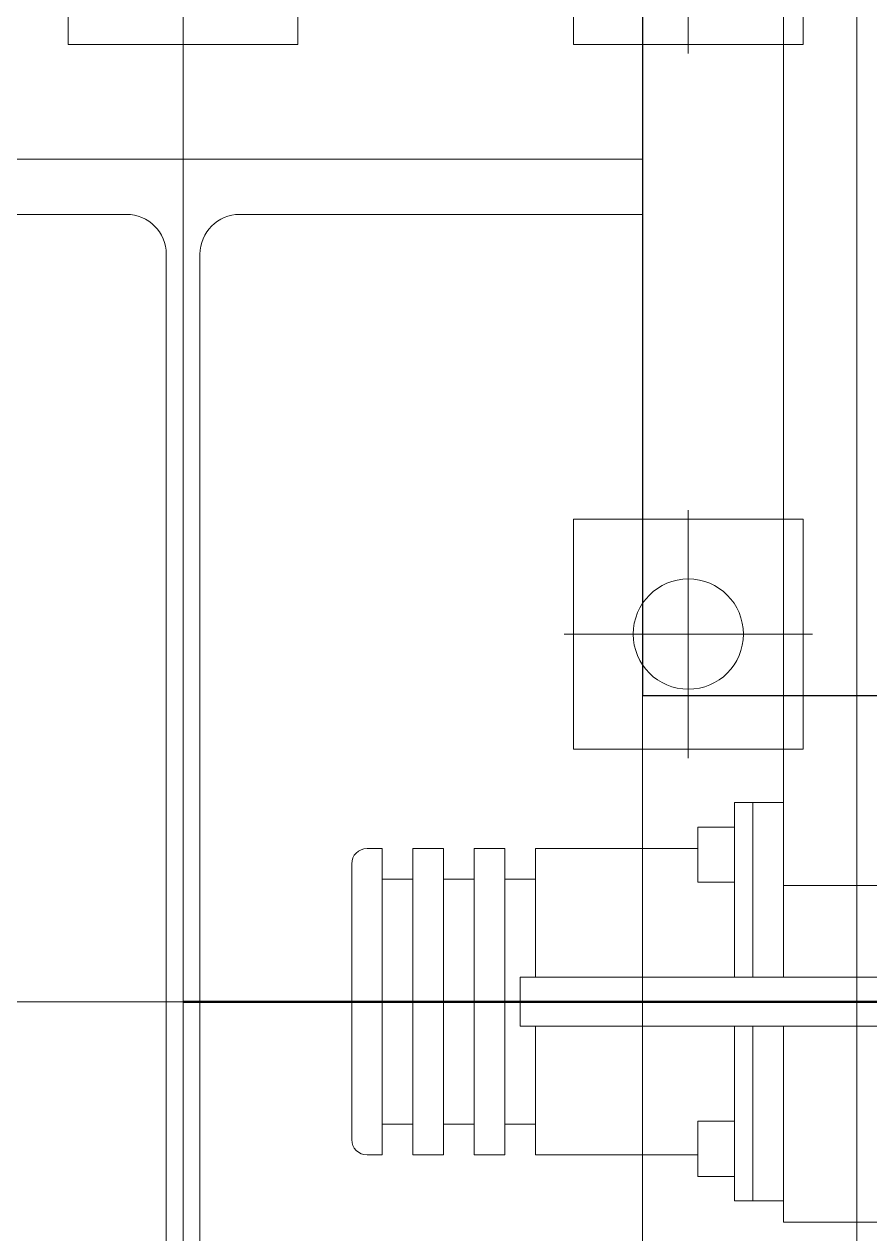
# Model space of a CAD drawing. Header units: millimetres. Extents: x 163705 to 1616509, y 81827 to 302547.
# Drawn here: x 214375.9 to 214652.1, y 142983.9 to 143378.7 of the extents above; entities that cross this region are included whole.
import ezdxf

# ---------------------------------------------------------------- set-up
doc = ezdxf.new("R2010")
doc.units = ezdxf.units.MM
doc.header["$LTSCALE"] = 10
doc.linetypes.add('CENTER2', pattern=[28.575, 19.05, -3.175, 3.175, -3.175])
for name, color, linetype, lineweight in [('1-中心线', 1, 'CENTER2', 0), ('1-护栏', 4, 'Continuous', 18), ('1-设备轮廓', 2, 'Continuous', 18), ('1-钢构', 6, 'Continuous', 0)]:
    doc.layers.add(name, color=color, linetype=linetype, lineweight=lineweight)

# ---------------------------------------------------------------- blocks, each defined once
blk = doc.blocks.new('G$CFEC4C302')
for p, q in [((220, 759.5), (220, 840.5)), ((385, 759.5), (385, 840.5)), ((220, 728), (220, 172)), ((70, 725), (220, 725)), ((370, 725), (220, 725)), ((370, 707), (370, 725)), ((201.5, 707), (70, 707)), ((238.5, 707), (370, 707)), ((214.5, 206), (214.5, 694)), ((225.5, 206), (225.5, 694)), ((385, 529.5), (385, 610.5)), ((344.5, 570), (425.5, 570))]:
    blk.add_line(p, q)
for points in [[(0, 0), (0, 900), (440, 900), (440, 0)], [(182.5, 762.5), (182.5, 837.5), (257.5, 837.5), (257.5, 762.5)], [(347.5, 762.5), (347.5, 837.5), (422.5, 837.5), (422.5, 762.5)], [(347.5, 532.5), (347.5, 607.5), (422.5, 607.5), (422.5, 532.5)]]:
    blk.add_lwpolyline(points, close=True)
blk.add_circle((385, 570), 18)
for centre, start, end in [((201.5, 694), 0, 90), ((238.5, 694), 90, 180)]:
    blk.add_arc(centre, 13, start, end)
blk = doc.blocks.new('A$C2f6614b9')
at = {"layer": '1-护栏'}
blk.add_lwpolyline([(0, 450), (17263.82, 450), (17263.82, 7650), (0, 7650)], close=True, dxfattribs=at)
at = {"layer": '1-钢构'}
blk.add_blockref('G$CFEC4C302', (14080, 0), dxfattribs=at)
blk = doc.blocks.new('G$CEDFA10A2')
for p, q in [((0, 553), (150, 553)), ((300, 553), (150, 553)), ((300, 535), (300, 553)), ((131.5, 535), (0, 535)), ((168.5, 535), (300, 535)), ((300, 535), (300, 21)), ((144.5, 34), (144.5, 522)), ((155.5, 34), (155.5, 522))]:
    blk.add_line(p, q)
for centre, start, end in [((131.5, 522), 0, 90), ((168.5, 522), 90, 180)]:
    blk.add_arc(centre, 13, start, end)
at = {"layer": '1-中心线'}
for p, q in [((150, 0), (150, 556)), ((-3, 278), (303, 278))]:
    blk.add_line(p, q, dxfattribs=at)
blk = doc.blocks.new('G$CE9C43516')
for p, q in [((241, 345), (241, 2215)), ((225, 345), (231, 345)), ((225, 345), (225, 288)), ((231, 288), (231, 345)), ((231, 345), (241, 345)), ((241, 318), (241, 345)), ((213, 319.1), (213, 336.9)), ((225, 337), (213.1, 337)), ((110, 330), (105, 330)), ((110, 330), (110, 230)), ((130, 330), (120, 330)), ((120, 330), (120, 230)), ((130, 330), (130, 230)), ((150, 330), (140, 330)), ((140, 330), (140, 230)), ((150, 330), (150, 230)), ((213, 330), (160, 330)), ((160, 330), (160, 288)), ((100, 325), (100, 235)), ((120, 320), (110, 320)), ((140, 320), (130, 320)), ((160, 320), (150, 320)), ((213.1, 319), (225, 319)), ((241, 318), (241, 288)), ((305, 318), (241, 318)), ((155, 288), (155, 272)), ((189.57, 288), (155, 288)), ((305, 288), (189.57, 288)), ((325, 280), (0, 280)), ((189.57, 272), (155, 272)), ((160, 272), (160, 230)), ((305, 272), (189.57, 272)), ((225, 272), (225, 215)), ((231, 215), (231, 272)), ((241, 272), (241, 211)), ((213, 223.1), (213, 240.9)), ((225, 241), (213.1, 241)), ((110, 240), (120, 240)), ((130, 240), (140, 240)), ((150, 240), (160, 240)), ((105, 230), (110, 230)), ((120, 230), (130, 230)), ((140, 230), (150, 230)), ((160, 230), (213, 230)), ((213.1, 223), (225, 223)), ((225, 215), (231, 215)), ((231, 215), (241, 215)), ((241, 211), (241, 208)), ((1308.5, 208), (241, 208))]:
    blk.add_line(p, q)
for centre, radius, start, end in [((213.1, 336.9), 0.1, 90, 180), ((105, 325), 5, 90, 180), ((213.1, 319.1), 0.1, 180, 270), ((213.1, 240.9), 0.1, 90, 180), ((105, 235), 5, 180, 270), ((213.1, 223.1), 0.1, 180, 270)]:
    blk.add_arc(centre, radius, start, end)
blk = doc.blocks.new('A$C7121566b')
blk.add_lwpolyline([(4649.65, 2600.13), (6924.65, 2600.13), (6924.65, 9600.13), (4649.65, 9600.13)], close=True)
at = {"layer": '1-中心线'}
for p, q in [((4499.65, 11700.24), (4499.65, 0)), ((0, 2500.13), (52009.93, 2500.13))]:
    blk.add_line(p, q, dxfattribs=at)
at = {"layer": '1-设备轮廓', "lineweight": 50, "ltscale": 5}
blk.add_lwpolyline([(4499.65, 2500.13), (47799.65, 2500.13)], dxfattribs=at)
at = {"layer": '1-设备轮廓'}
blk.add_blockref('G$CE9C43516', (4454.72, 2220.13), dxfattribs=at)
at = {"layer": '1-钢构'}
blk.add_blockref('G$CEDFA10A2', (4349.65, 2222.13), dxfattribs=at)

msp = doc.modelspace()

# ---------------------------------------------------------------- linework, layer by layer
at = {"layer": '1-中心线'}
for p, q in [((214427.833, 152259.738), (214427.833, 141059.499)), ((183311.682, 143059.632), (261938.108, 143059.632))]:
    msp.add_line(p, q, dxfattribs=at)

# ---------------------------------------------------------------- block references
for name, p in [('A$C7121566b', (209928.183, 140559.499)), ('A$C2f6614b9', (200127.833, 142609.632))]:
    msp.add_blockref(name, p)

doc.saveas('drawing.dxf')
